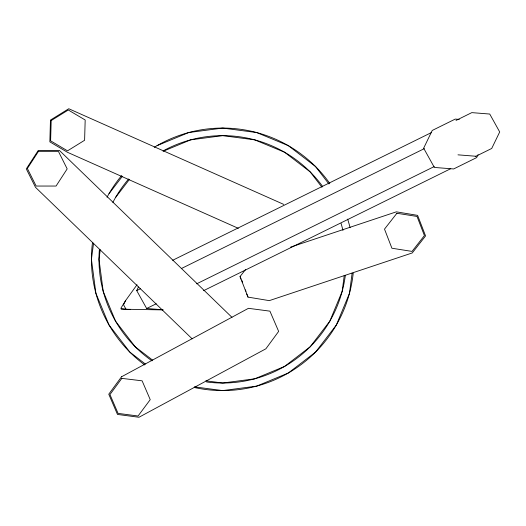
<?xml version="1.0" encoding="UTF-8"?>
<svg xmlns="http://www.w3.org/2000/svg" width="526" height="526" viewBox="0 0 526 526"><rect width="100%" height="100%" fill="white"/><g stroke="black" fill="none" stroke-linecap="round" stroke-linejoin="round"><path stroke-width="0.79" d="M93.556 243.157L91.425 259.331L95.896 293.304L109.014 324.963L129.869 352.15L145.406 364.071M100.256 249.732L98.993 259.331L103.208 291.345L115.562 321.182L135.221 346.798L152.514 360.067M344.274 275.341L342.17 291.345L329.809 321.182L310.156 346.798L284.533 366.458L254.702 378.812L222.689 383.027L205.883 380.817M352.137 273.086L349.474 293.304L336.364 324.963L315.501 352.15L288.32 373.006L256.662 386.123L222.689 390.594L194.377 386.866M137.03 284.717L125.543 300.662L123.544 304.784L126.036 309.262L162.981 309.899M162.968 309.788L146.662 308.499L136.707 290.589L138.443 286.999M478.095 154.644L476.661 157.596L453.642 168.958L434.358 167.439L423.654 148.187L432.234 130.455L455.253 119.086L459.27 119.409M125.543 300.662L121.052 307.953L121.111 308.9L130.52 309.617M109.014 193.7L122.42 176.223M115.562 197.487L129.324 179.55M241.033 279.161L240.047 276.558L245.478 269.621M172.633 260.298L431.511 132.519M456.029 120.421L471.802 112.63L489.739 114.043L499.7 131.96L491.718 148.457L475.228 156.597M136.707 290.589L140.383 288.774M181.569 268.444L424.265 148.654M146.662 308.499L156.222 303.778M196.671 283.816L434.226 166.564M203.582 290.674L450.69 168.708M157.057 145.656L188.716 132.545L222.689 128.074L256.662 132.545L288.32 145.656L315.501 166.518L328.914 183.995M163.08 151.284L190.675 139.85L222.689 135.636L254.702 139.85L284.533 152.211L310.156 171.864L321.951 187.236M290.661 247.089L396.341 211.84L417.611 215.371L425.567 235.924L412.252 252.947L269.279 300.635L248.002 297.111L246.793 294.041M121.111 308.9L126.036 309.262M457.982 154.841L475.918 156.255M283.757 204.41L68.768 108.737L50.463 120.073L49.852 141.862L67.538 152.323L238.331 228.33M231.966 317.336L59.438 150.456L38.26 150.456L26.3 168.892L35.518 187.328L192.148 338.829M245.221 289.865L246.01 291.233M240.047 276.558L248.002 297.111M242.072 280.713L242.433 282.666M353.216 273.198A131.263 131.263 0 0 1 194.245 387.471M144.755 364.952A131.263 131.263 0 0 1 92.444 243.019M107.034 197.25A131.263 131.263 0 0 1 121.631 175.566M154.269 147.313A131.263 131.263 0 0 1 329.756 183.396M347.64 219.118A131.263 131.263 0 0 1 350.086 227.712M345.326 275.479A123.695 123.695 0 0 1 206.54 381.968M151.981 360.829A123.695 123.695 0 0 1 99.368 249.659M112.86 202.425A123.695 123.695 0 0 1 128.646 178.978M163.639 150.64A123.695 123.695 0 0 1 322.287 185.987M341.065 223.458A123.695 123.695 0 0 1 342.959 230.427M51.186 120.572L50.608 140.843L67.065 150.574L67.578 150.804L84.607 140.264L85.179 119.987L68.722 110.256L68.209 110.033L51.186 120.572M38.483 151.343L27.365 168.491L35.939 185.645L36.353 186.046L56.058 186.046L67.177 168.892L58.603 151.744L58.189 151.343L38.483 151.343M121.526 376.787L108.764 394.198L117.482 414.435L138.969 417.263L265.886 348.797L278.649 331.387L269.923 311.149L248.436 308.321L121.526 376.787M121.828 378.365L109.954 394.559L118.067 413.383L138.055 416.013L150.232 399.655L142.119 380.831L121.828 378.365M396.893 213.273L384.506 229.112L391.909 248.233L412.036 251.402L424.423 235.563L417.026 216.442L396.893 213.273"/></g></svg>
